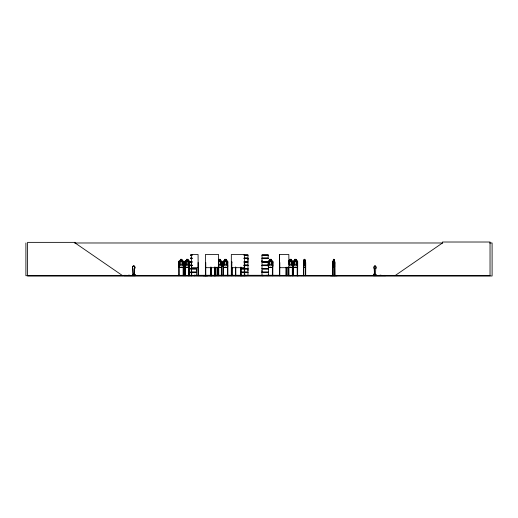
<?xml version="1.0" encoding="UTF-8"?>
<svg xmlns="http://www.w3.org/2000/svg" width="518" height="518" viewBox="0 0 518 518"><rect width="100%" height="100%" fill="white"/><g stroke="black" fill="none" stroke-linecap="round" stroke-linejoin="round"><path stroke-width="0.78" d="M196.678 270.525L196.678 269.004L190.507 269.004M247.973 270.525L247.973 269.004L241.802 269.004M247.973 260.14L247.973 258.624L244.088 258.624M268.175 272.041L261.998 272.041L262.004 270.525M268.175 261.655L261.998 261.655L262.004 260.14M375.459 275.071L375.751 268.712A1.651 1.01 -90 0 0 375.751 266.375A1.651 1.01 -90 0 0 374.326 266.375A1.651 1.01 -90 0 0 374.326 268.712L374.533 275.071M134.285 275.071L134.538 268.712A1.651 1.211 -90 0 0 134.538 266.375A1.651 1.211 -90 0 0 132.828 266.375A1.651 1.211 -90 0 0 132.828 268.712L133.074 275.071M134.609 268.712L134.356 275.071L133.145 275.071L132.899 268.712A1.651 1.211 -90 0 1 132.899 266.375A1.651 1.211 -90 0 1 134.609 266.375A1.651 1.211 -90 0 1 134.609 268.712L134.538 268.712M374.132 274.21L374.961 274.054M374.268 274.255L374.585 274.249M134.479 274.054L133.812 274.145L134.479 274.255M134.544 274.171L133.689 274.106L134.609 274.184M134.052 274.249C133.081 273.718 135.114 274.501 134.156 273.983M374.501 274.151L374.689 274.249M134.279 274.333L133.722 274.255L134.246 274.016M277.072 275.459L281.87 275.44M241.783 275.699L247.986 275.576L247.973 272.649L241.802 272.649M305.303 267.489L305.594 261.512L304.83 260.942M305.594 265.876L305.348 267.489L303.619 267.489M334.55 267.489L334.842 261.512L334.078 260.942M301.249 275.667L307.906 275.459M305.594 275.699L305.594 275.226M305.698 275.667L305.724 262.509L305.374 262.509L305.374 275.705L305.348 275.226M334.842 275.699L334.842 275.226M203.276 275.667L207.601 275.705L203.263 275.673M229.221 275.453L237.147 275.667M133.981 274.21L133.909 273.983M188.694 267.437L189.187 265.87M188.727 267.489L189.232 265.876M189.471 275.667L189.562 275.226M297.688 265.876L297.138 267.489L293.453 267.489L292.968 265.876L293.505 267.437L297.112 267.437M183.612 265.876L183.055 267.489L179.241 267.489L178.736 265.876M218.635 259.317L220.26 259.317L220.26 260.942L221.309 260.942L221.885 261.512L221.885 265.876L221.29 267.437L218.298 267.437M221.885 265.876L221.328 267.489L218.272 267.489M227.868 265.876L227.311 267.489L223.498 267.489L222.993 265.876M272.856 265.87L272.313 267.437L268.577 267.437M183.644 275.459L201.774 275.705M183.599 275.667L183.612 261.512L183.035 260.942L181.986 260.942M209.401 275.673L209.369 275.298M209.589 275.667L216.362 275.673L214.076 275.673M209.596 275.459L211.914 275.705L209.596 275.641M303.671 267.489L303.678 260.942M334.79 265.876L334.596 267.489L332.867 267.489L332.647 261.519L333.411 260.942M332.711 275.667L332.698 261.519L332.938 260.994L334.576 260.994M239.769 275.673L246.788 275.667M239.802 275.459L241.472 275.705L239.802 275.641M261.875 275.667L268.046 275.459M261.881 275.459L268.169 275.492M292.249 275.673C295.687 274.838 291.446 276.437 292.269 275.226L293.479 275.226M293.324 275.673L293.382 262.509L292.955 262.509L292.948 275.705M178.613 275.667L178.658 275.226L179.209 275.226M374.812 275.693L375.123 275.705M384.129 275.317L384.246 275.68M373.523 275.589L385.664 275.589L379.215 275.492M385.761 275.693L373.426 275.699M374.417 274.028L374.773 274.249M304.856 259.369L304.137 259.369L303.781 261.538L303.813 275.705M134.181 275.317L134.181 274.631L135.25 274.631L135.36 275.705L124.184 275.699L124.314 275.317L130.348 275.492M124.799 275.693L124.314 275.492L135.25 275.492L134.797 275.699M125.783 275.589L126.127 275.317M133.437 274.631L133.463 275.589M293.052 275.705L292.981 261.519L293.479 260.942L294.548 260.942L294.548 259.317L296.121 259.317M292.981 261.519L293.505 260.994L297.112 260.994M269.716 259.369L271.231 259.369L271.231 260.994L272.041 261.538L272.041 264.568L271.231 265.87L269.716 265.87L268.9 264.568L268.9 261.538L269.716 260.994L269.658 259.317L271.283 259.317L271.283 260.942L272.339 260.942L272.908 261.512L272.908 265.876L272.351 267.489L268.538 267.489L268.039 265.876L268.091 261.545L268.551 260.942L269.658 260.942M268.091 261.545L268.577 260.994L272.313 260.994L272.856 261.538L272.805 275.705M394.936 275.705L442.489 242.981L442.489 242.016L490.034 242.016L490.034 275.705L25.9 275.705L25.9 242.981M241.233 275.673L241.2 275.226M293.505 275.667L293.428 262.509M184.641 275.673L184.712 275.226L185.392 275.226L185.392 275.705M216.861 275.673L216.932 275.226M222.844 275.673L222.915 275.226M190.494 265.197L192.061 265.32M74.514 242.981L442.735 242.981M489.672 242.981L492.1 242.981L492.1 275.984L27.571 275.984L27.571 242.359L75.123 242.359L75.123 242.981L122.669 275.705M190.501 254.966L192.061 254.96M244.088 254.966L247.986 254.966M261.998 254.966L268.182 254.966M190.501 255.076L192.048 255.083M244.088 255.076L247.986 255.076L247.973 258.016L244.088 258.016M190.514 255.27L192.061 255.27M244.095 255.27L247.973 255.27M262.004 255.27L268.169 255.27M190.507 258.016L192.055 258.016M190.462 258.223L192.029 258.223M244.082 258.223L248.018 258.223M261.959 258.223L268.22 258.223M190.462 258.411L192.029 258.411M244.082 258.411L248.018 258.411M261.959 258.411L268.22 258.411M190.507 258.624L192.055 258.624M268.175 258.624L261.998 258.624L261.998 261.655M291.233 259.317L289.653 259.317L289.704 260.994L288.921 261.538L288.921 264.568L289.704 265.87L291.168 265.87L291.951 264.568L291.951 261.538L291.168 260.994L291.22 259.317L291.233 260.942L292.249 260.942L292.799 261.512L292.845 275.705M304.118 259.317L304.882 259.317L304.856 260.994M181.935 259.369L180.419 259.369L180.419 260.994L179.604 261.538L179.604 264.568L180.419 265.87L181.935 265.87L182.744 264.568L182.744 261.538L181.935 260.994L181.986 259.317L180.361 259.317L180.361 260.942L179.254 260.942L178.736 261.519L178.762 275.705M187.989 259.369L186.441 259.369L186.441 260.994L185.768 261.538L185.768 264.568L186.467 265.87L187.781 265.87L188.487 264.568L188.487 261.538L187.781 260.994L187.801 259.317M218.687 259.369L220.208 259.369L220.208 260.994L221.018 261.538L221.018 264.568L220.208 265.87L218.687 265.87M226.185 259.369L224.67 259.369L224.67 260.994L223.86 261.538L223.86 264.568L224.67 265.87L226.185 265.87L227.001 264.568L227.001 261.538L226.185 260.994L226.243 259.317L224.618 259.317L224.618 260.942L223.511 260.942L222.993 261.519L222.967 275.705M289.704 259.369L291.181 259.369M333.385 259.369L334.104 259.369M187.717 259.641L186.7 259.641L186.7 260.185L187.548 260.185L187.548 259.641M304.26 259.641L304.688 259.641L304.688 260.185L304.26 260.185M333.508 259.641L333.935 259.641L333.935 260.185L333.508 260.185M187.801 260.942L189.096 260.942L189.666 261.512L189.666 275.705M226.243 260.942L227.292 260.942L227.868 261.512L227.862 275.705M288.578 260.942L289.666 260.942M296.108 260.942L297.138 260.942L297.688 261.512L297.643 275.705L297.572 275.226M303.632 260.942L304.163 260.942M183.016 260.994L179.28 260.994L178.794 261.545L178.794 265.87M189.07 260.994L185.334 260.994L184.848 261.545L184.92 275.705M218.687 260.994L221.29 260.994M223.536 260.994L227.272 260.994M288.863 260.994L292.23 260.994M303.639 260.994L305.335 260.994M231.695 261.519L231.727 275.705M292.21 260.994L292.799 261.512M297.675 261.512L297.118 260.942M303.399 261.519L303.477 275.673M305.296 260.942L305.594 261.512M218.687 261.538L220.208 261.538L220.208 264.568L218.687 264.568M190.507 261.655L192.055 261.655M244.088 261.655L247.98 261.655L247.98 258.624M190.462 261.868L192.029 261.868M244.082 261.868L248.018 261.868M261.959 261.868L268.22 261.868M190.462 262.056L192.029 262.056M244.082 262.056L248.018 262.056M261.959 262.056L268.22 262.056M190.507 262.27L192.055 262.27M244.088 262.27L247.98 262.27L247.98 265.19L244.088 265.197M268.175 262.27L261.998 262.27L261.998 265.19L268.169 265.112M178.71 262.509L179.157 262.509L179.209 275.705M183.56 262.509L183.107 262.509L183.158 275.705M184.764 262.509L185.347 262.509M189.614 262.509L188.688 262.509L188.643 275.705M191.466 262.509L191.744 275.705M205.4 262.509L205.769 262.509L205.795 275.705M221.827 262.509L221.38 262.509L221.328 275.705M222.967 262.509L223.413 262.509L223.362 275.705M227.81 262.509L227.363 262.509L227.415 275.705M231.332 262.509L231.967 262.509M268.007 262.509L268.454 262.509L268.402 275.705M272.856 262.509L272.41 262.509L272.358 275.705M279.409 262.509L279.785 262.509L279.701 275.705L279.662 262.509M292.793 262.509L292.32 262.509L292.314 275.705M297.682 262.509L297.202 262.509L297.196 275.705M303.438 262.509L303.788 262.509M332.685 262.509L333.035 262.509M244.095 265.112L247.973 265.112M268.182 265.197L261.94 265.274L268.182 265.352M244.088 265.352L247.986 265.352M190.501 265.456L192.048 265.475M244.088 265.456L247.986 265.475L247.973 268.395L241.802 268.395M268.182 265.456L261.998 265.462L262.004 268.395L268.175 268.395M190.514 265.65L192.061 265.65M244.095 265.65L247.973 265.65M262.004 265.65L268.169 265.65M185.023 275.705L185.017 261.519L185.463 260.942L184.984 261.519L185.017 265.876L185.483 267.437M303.399 265.876L303.69 267.437L305.335 267.437M332.698 265.876L332.919 267.489M179.28 267.437L183.016 267.437M227.272 267.437L223.536 267.437L223.044 265.87L223.044 261.545M288.604 267.437L292.23 267.437M332.886 267.437L334.576 267.437M288.565 267.489L292.262 267.489L292.799 265.876L292.735 261.538M191.466 267.689L198.07 267.689M205.4 267.689L218.602 267.689M231.332 267.689L244.528 267.689M279.409 267.689L288.843 267.689M190.507 268.395L196.685 268.395M190.462 268.609L196.73 268.609M241.757 268.609L248.018 268.609M261.959 268.609L268.22 268.609M375.751 268.712L375.667 268.712A1.651 1.01 -90 0 0 375.667 266.375A1.651 1.01 -90 0 0 374.242 266.375A1.651 1.01 -90 0 0 374.242 268.712L374.326 268.712M190.462 268.797L196.73 268.797M241.757 268.797L248.018 268.797M261.959 268.797L268.22 268.797M268.175 269.004L261.998 269.004L261.998 272.041M190.507 272.041L196.685 272.041L196.685 269.004M241.802 272.041L247.98 272.041L247.98 269.004M190.462 272.248L196.73 272.248M241.757 272.248L248.018 272.248M261.959 272.248L268.22 272.248M190.462 272.436L196.73 272.436M241.757 272.436L248.018 272.436M261.959 272.436L268.22 272.436M190.507 272.649L196.685 272.649L196.685 275.576M268.175 272.649L261.998 272.649L261.94 275.641L268.182 275.576M134.615 273.873L133.981 273.873L133.981 275.317M375.537 275.071L374.449 275.071L374.242 268.712M128.425 275.181L129.526 275.181M379.966 275.181L381.054 275.181M183.605 275.226L183.061 275.226L183.061 275.705M188.643 275.226L189.666 275.226M191.433 275.226L191.764 275.226M195.033 275.298L279.998 275.298L279.998 275.705M286.091 275.226L286.448 275.226M288.014 275.226L288.992 275.226M303.826 275.226L303.399 275.226L303.464 275.667M305.335 275.226L305.762 275.226M333.074 275.226L332.647 275.226L332.66 275.705M335.01 275.226L334.583 275.226L334.596 275.705L334.622 262.509L334.971 262.509L334.965 275.705M179.209 275.362L183.061 275.362M216.569 275.453L221.328 275.362M223.465 275.362L227.311 275.362M268.505 275.362L272.358 275.362M290.689 275.667L283.942 275.434L298.413 275.673L297.131 275.673M187.956 275.459L200.304 275.459L187.982 275.673M216.336 275.459L214.018 275.705M241.809 275.492L247.973 275.492M283.955 275.453L290.676 275.705M298.381 275.459L297.079 275.434M337.153 275.459L330.497 275.667L337.16 275.667M272.973 275.673L272.908 275.226M297.332 275.699L297.306 275.226M292.424 275.673L292.417 275.226M268.059 275.667L268.059 275.226M266.692 275.434L266.796 275.362M266.925 275.673L266.951 275.226M244.749 275.673L244.781 275.362M244.574 275.673L244.528 254.487L231.332 254.487L231.3 275.705M373.879 275.693L373.517 274.631L374.708 274.631L374.708 275.317M188.714 260.942L189.232 261.512L189.141 275.705L189.076 262.509M188.694 260.994L189.187 261.538M334.537 260.942L334.751 275.705M184.848 265.87L185.334 267.437L189.07 267.437L189.614 265.87L189.109 267.489L185.295 267.489L184.796 265.876M303.781 264.568L304.137 265.87L304.804 265.87L305.167 264.568L304.804 259.369M184.984 265.876L185.45 267.489M332.815 275.68L332.88 262.509M303.567 275.68L303.632 262.509M196.024 275.641L195.998 275.298M376.1 275.492L376.1 274.631L374.909 274.631L374.909 275.317M375.984 274.631L375.984 275.317L373.633 275.317L373.633 274.631M375.026 274.631L375.026 275.492M374.592 275.492L374.592 273.873L374.041 273.873L374.041 275.317M374.501 273.873L374.501 275.317M374.132 273.873L374.132 275.317M337.14 275.705L330.516 275.705M334.104 260.994L334.078 259.317L333.365 259.317L333.029 264.568L333.385 265.87L334.052 265.87L334.414 264.568L334.052 259.369M333.437 259.369L333.437 260.994M333.035 267.165L333.061 275.705M332.906 275.226L332.906 275.705M305.542 261.512L305.503 275.705M304.163 259.317L304.137 260.994M303.658 275.226L303.658 275.705M297.733 275.705L297.733 275.226L297.157 275.226L297.067 275.705M296.108 259.317L296.121 260.942M292.689 275.226L292.696 275.705M288.979 275.705L288.843 254.487L279.409 254.487L279.461 275.705M288.863 275.226L288.856 275.705M288.545 267.165L288.552 275.705L288.5 267.165M288.112 267.165L288.105 275.705M288.066 267.165L288.014 275.705M286.409 267.275L286.422 275.705M286.13 267.275L286.117 275.705M279.804 275.226L279.804 275.705M279.506 254.487L279.532 275.705M279.034 275.298L279.034 275.705M272.462 275.226L272.462 275.705M268.505 275.226L268.505 275.705M268.007 275.226L268.013 275.705M267.372 275.705L267.282 275.226L267.21 275.705M266.887 275.226L266.841 275.705M263.131 275.705L263.086 275.226L263.04 275.705M262.71 275.226L262.652 275.705L262.607 275.226M247.326 275.298L247.326 275.705M246.646 275.298L246.646 275.705M245.305 275.226L245.273 275.705L245.195 275.226M244.949 275.226L244.943 275.705M244.826 275.226L244.833 275.705M244.677 275.705L244.677 262.509L244.302 262.509L244.308 275.705L244.276 275.226M244.451 262.509L244.425 275.705M243.577 275.298L243.577 275.705M241.155 267.165L241.142 275.705M241.038 275.226L241.032 275.705M239.517 275.705L237.458 275.705M235.91 275.226L235.923 275.705M235.781 267.165L235.845 275.705M235.722 275.226L235.709 275.705M235.548 275.226L235.548 275.705M235.476 267.165L235.483 275.705L235.392 267.165M232.103 275.226L232.103 275.705M232.058 267.165L232.012 275.705M231.967 267.165L231.909 275.705M231.766 261.545L231.766 265.87M231.552 262.509L231.585 275.705L231.475 262.509M229.001 275.298L229.001 275.705M228.716 275.298L228.716 275.705M228.037 275.298L228.037 275.705M227.758 275.226L227.758 275.705M227.311 275.226L227.311 275.705M223.465 275.226L223.465 275.705M221.879 275.226L221.879 275.705M221.827 261.538L221.775 275.705M221.432 275.226L221.432 275.705M218.777 275.705L218.751 262.509L218.382 262.509L218.356 275.705L218.382 275.226M218.602 275.705L218.602 254.487L205.4 254.487L205.374 275.705M218.531 262.509L218.505 275.705M217.43 267.165L217.482 275.705M217.379 275.226L217.379 275.705M216.984 267.165L217.036 275.705M215.151 267.165L215.203 275.705M215.074 267.165L215.132 275.705M215.002 275.226L215.015 275.705M214.828 275.226L214.828 275.705M214.756 267.165L214.756 275.705L214.679 267.165M211.299 275.226L211.299 275.705M211.169 267.165L211.214 275.705M211.104 275.226L211.111 275.705M210.852 267.165L210.852 275.705M210.774 267.165L210.729 275.705M210.049 275.298L210.049 275.705M209.084 275.298L209.084 275.705M208.372 275.705L202.234 275.705M205.549 262.509L205.646 275.705M205.523 275.226L205.523 275.705M198.245 275.705L198.07 254.487L191.466 254.487L191.505 275.705M198.103 262.509L198.161 275.705M195.033 275.705L194.988 275.226L194.885 275.705M194.774 275.226L194.846 275.705M194.651 275.226L194.671 275.705M194.593 275.226L194.554 275.705M194.515 275.226L194.451 275.705M191.673 275.226L191.654 275.705M191.615 262.509L191.595 275.705M191.356 275.226L191.401 275.705M191.284 275.226L191.284 275.705M191.168 275.226L191.11 275.705M191.071 275.226L191.012 275.705M190.961 275.226L190.961 275.705M189.005 275.226L189.018 275.705M188.83 275.226L188.843 275.705M188.772 262.509L188.727 275.705M187.989 260.994L188.04 259.317L186.396 259.317L186.422 260.942L185.308 260.942L184.796 261.519L184.816 275.705M185.263 262.509L185.263 275.705M185.211 267.165L185.159 275.705M183.508 275.226L183.508 275.705M135.107 274.631L135.107 275.317L132.647 275.317L132.647 274.631M134.538 273.873L134.615 275.317M134.324 274.631L134.324 275.492M134.065 273.873L134.065 275.317M133.573 275.317L133.573 274.631L132.504 274.631L132.504 275.492M296.84 264.568L296.05 265.87L294.587 265.87L293.803 264.568L293.803 261.538L294.587 260.994L294.606 259.369L296.069 259.369L296.069 260.994L296.84 261.538L296.84 264.568M268.182 255.083L261.998 255.076L262.004 258.016L268.175 258.016L268.175 255.089M181.663 259.641L180.685 259.641L180.685 260.185L181.663 260.185L181.663 259.641M219.936 259.641L218.959 259.641L218.959 260.185L219.936 260.185L219.936 259.641M225.919 259.641L224.941 259.641L224.941 260.185L225.919 260.185L225.919 259.641M270.959 259.641L269.988 259.641L269.988 260.185L270.959 260.185L270.959 259.641M290.902 259.641L289.963 259.641L289.963 260.185L290.902 260.185L290.902 259.641M295.791 259.641L294.852 259.641L294.852 260.185L295.791 260.185L295.791 259.641M181.935 261.538L180.419 261.538L180.419 264.568L181.935 264.568L181.935 261.538M187.781 261.538L186.467 261.538L186.467 264.568L187.781 264.568L187.781 261.538M226.185 261.538L224.67 261.538L224.67 264.568L226.185 264.568L226.185 261.538M271.231 261.538L269.716 261.538L269.716 264.568L271.231 264.568L271.231 261.538M291.168 261.538L289.704 261.538L289.704 264.568L291.168 264.568L291.168 261.538M296.05 261.538L294.587 261.538L294.587 264.568L296.05 264.568L296.05 261.538M304.804 261.538L304.137 261.538L304.137 264.568L304.804 264.568L304.804 261.538M334.052 261.538L333.385 261.538L333.385 264.568L334.052 264.568L334.052 261.538M192.061 265.112L190.514 265.112L192.048 265.19M286.286 275.705L286.299 267.275L286.24 275.705M240.734 275.705L240.734 267.165L240.708 275.705"/></g></svg>
